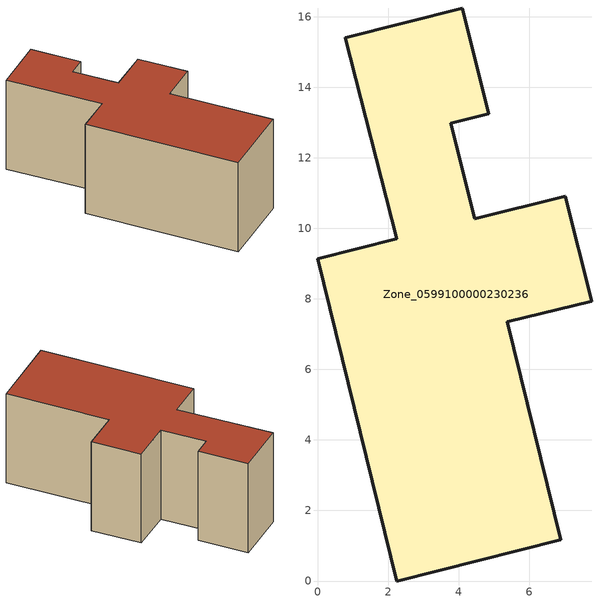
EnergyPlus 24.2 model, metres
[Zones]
Zone_0599100000230236
 floor ground (C_G): 0.78,15.41 4.09,16.25 4.84,13.25 3.77,12.98 4.45,10.27 7.02,10.91 7.76,7.94 5.37,7.35 6.89,1.17 2.23,0 0,9.14 2.24,9.71 z0
 wall outside (C_F): 2.23,0 6.89,1.17 5.37,7.35 7.76,7.94 7.02,10.91 4.45,10.27 3.77,12.98 4.84,13.25 4.09,16.25 0.78,15.41 2.24,9.71 0,9.14 2.23,0 z0:5.99
 roof outside (C_R): 0.78,15.41 2.24,9.71 0,9.14 2.23,0 6.89,1.17 5.37,7.35 7.76,7.94 7.02,10.91 4.45,10.27 3.77,12.98 4.84,13.25 4.09,16.25 z5.99
[BUILDING]
Pand.0599100000230236: North Axis=0; Terrain=City; Loads Convergence Tolerance Value=0.04; Temperature Convergence Tolerance Value=0.4; Solar Distribution=FullExterior; Maximum Number of Warmup Days=25; Minimum Number of Warmup Days=1
[Site:Location]
Rotterdam.The.Hague.AP_ZH_NLD Design_Conditions: Latitude=51.96; Longitude=4.45; Time Zone=1; Elevation=-4.5
[SITE:GROUNDTEMPERATURE:BUILDINGSURFACE]
18, 18, 18, 18, 18, 18, 18, 18, 18, 18, 18, 18
[MATERIAL] Thermal Absorptance=0.9; Solar Absorptance=0.7; Visible Absorptance=0.7
Name | Roughness | Thickness | Conductivity | Density | Specific Heat
G.TI.1965-1974 | MediumSmooth | 0.15 | 0.882353 | 540 | 1210
F.TI.1965-1974 | Rough | 0.3 | 0.697674 | 1920 | 840
R.TI.1965-1974 | MediumRough | 0.2 | 0.232558 | 1500 | 1000
[CONSTRUCTION]
C_G: G.TI.1965-1974
C_F: F.TI.1965-1974
C_R: R.TI.1965-1974
[ZONE]
Zone_0599100000230236: Type=1; Multiplier=1; Ceiling Height=Autocalculate; Volume=Autocalculate; Floor Area=autocalculate; Part of Total Floor Area=Yes
[ZONEINFILTRATION:DESIGNFLOWRATE]
Infil_Zone_0599100000230236: Zone or ZoneList or Space or SpaceList=Zone_0599100000230236; Schedule=AlwaysOn; Design Flow Rate Calculation Method=Flow/Area; Flow Rate per Floor Area=0.003; Constant Term Coefficient=1; Temperature Term Coefficient=0; Velocity Term Coefficient=0; Velocity Squared Term Coefficient=0
[HVACTEMPLATE:ZONE:IDEALLOADSAIRSYSTEM]
Zone_0599100000230236: Maximum Heating Supply Air Temperature=50; Minimum Cooling Supply Air Temperature=13; Maximum Heating Supply Air Humidity Ratio=0.0156; Minimum Cooling Supply Air Humidity Ratio=0.0077; Heating Limit=NoLimit; Cooling Limit=NoLimit; Dehumidification Control Type=ConstantSensibleHeatRatio; Cooling Sensible Heat Ratio=0.7; Dehumidification Setpoint=60; Humidification Control Type=None; Humidification Setpoint=30; Outdoor Air Method=None; Outdoor Air Flow Rate per Person=0.00944; Outdoor Air Flow Rate per Zone Floor Area=0; Outdoor Air Flow Rate per Zone=0; Demand Controlled Ventilation Type=None; Outdoor Air Economizer Type=NoEconomizer; Heat Recovery Type=None; Sensible Heat Recovery Effectiveness=0.7; Latent Heat Recovery Effectiveness=0.65
[ZONECONTROL:THERMOSTAT]
ThermostatControl_Zone_0599100000230236: Zone or ZoneList=Zone_0599100000230236; Control Type Schedule=DualSetpointControlType; Control 1=Thermostat_Zone_0599100000230236; Temperature Difference Between Cutout And Setpoint=0
[THERMOSTATSETPOINT:DUALSETPOINT]
Thermostat_Zone_0599100000230236: Heating Setpoint Temperature Schedule=HeatingSetpoint_Zone_0599100000230236; Cooling Setpoint Temperature Schedule=CoolingSetpoint_Zone_0599100000230236
[SCHEDULE:COMPACT]
HeatingSetpoint_Zone_0599100000230236: Through: 12/31, For: AllDays, Until: 24:00, 21
CoolingSetpoint_Zone_0599100000230236: Through: 12/31, For: AllDays, Until: 24:00, 24
DualSetpointControlType: Through: 12/31, For: AllDays, Until: 24:00, 4
AlwaysOn: Through: 12/31, For: AllDays, Until: 24:00, 1
